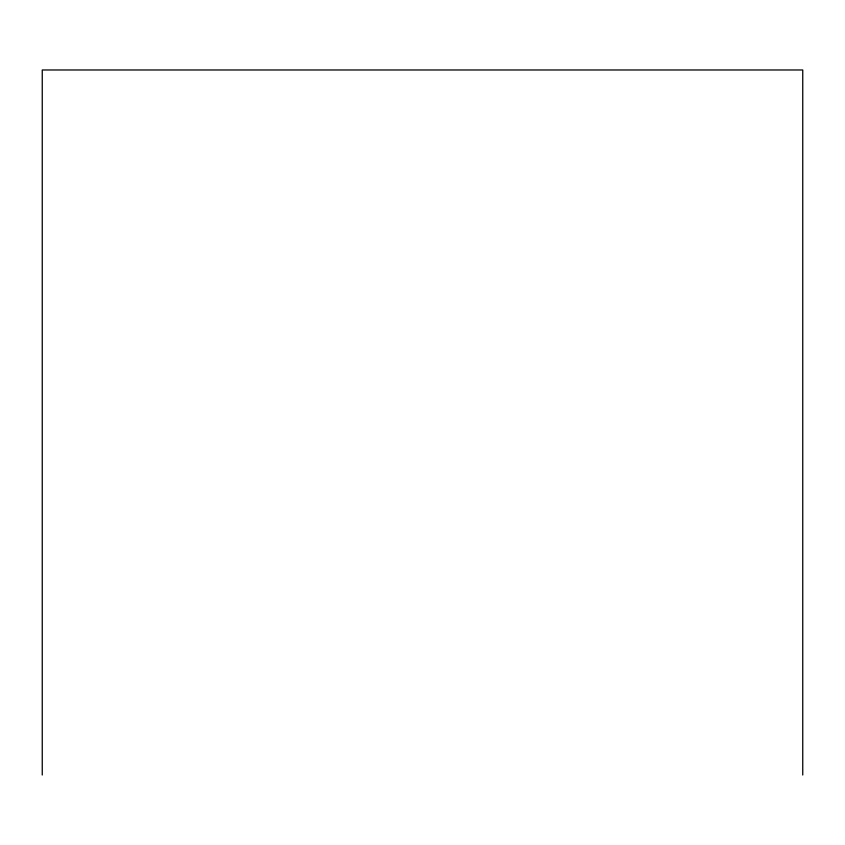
<?xml version="1.0" encoding="UTF-8"?>
<svg xmlns="http://www.w3.org/2000/svg" width="845" height="845" viewBox="0 0 845 845"><rect width="100%" height="100%" fill="white"/><g stroke="black" fill="none" stroke-linecap="round" stroke-linejoin="round"><path stroke-width="1.27" d="M802.75 775.023L802.75 69.977L42.25 69.977L42.25 775.023"/></g></svg>
